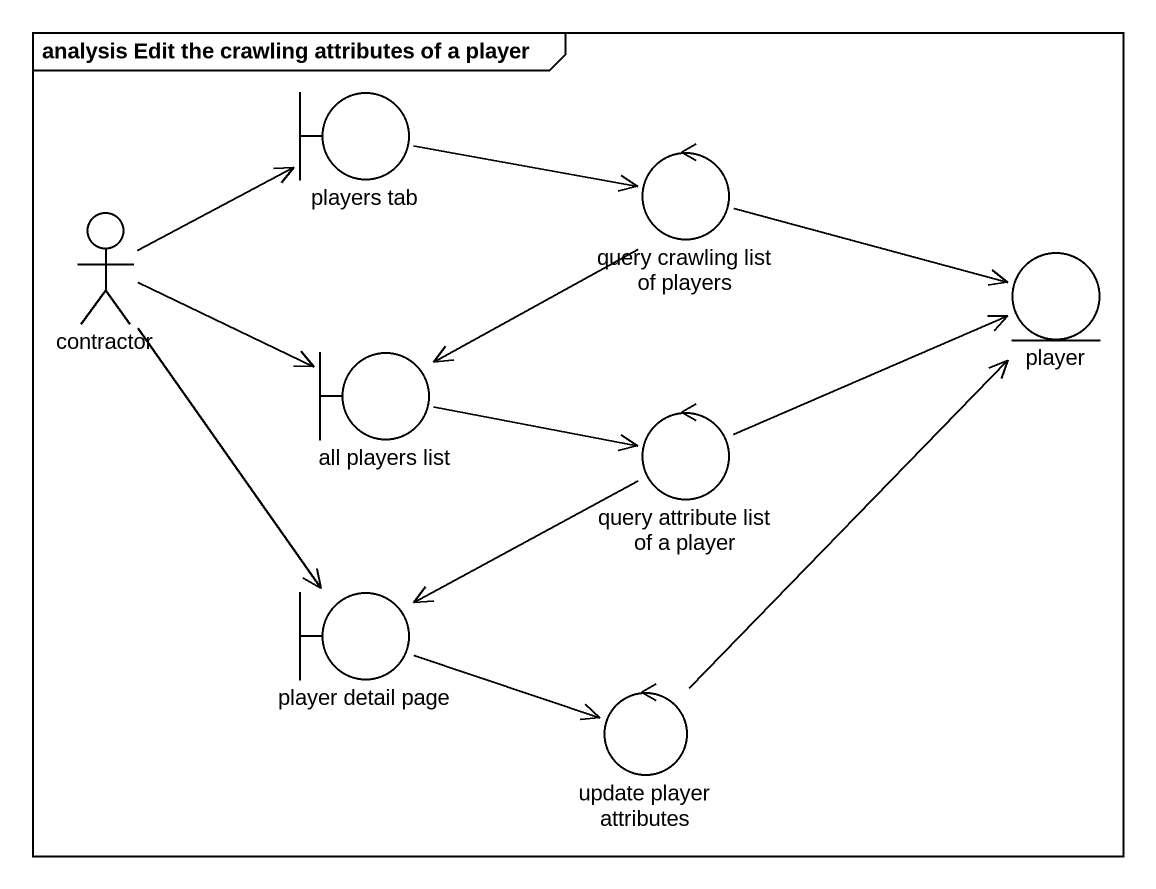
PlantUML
@startuml
mainframe analysis Edit the crawling attributes of a player
boundary "players tab" as players_tab
control "query crawling list of players" as query_crawling_list_of
actor contractor
entity player
boundary "all players list" as all_players_list
control "query attribute list of a player" as query_attribute_list_of_a
boundary "player detail page" as player_detail_page
control "update player attributes" as update_player_attributes
players_tab -right-> query_crawling_list_of
query_crawling_list_of -right-> player
query_crawling_list_of --> all_players_list
contractor -right-> players_tab
contractor -right-> all_players_list
contractor --> player_detail_page
all_players_list -right-> query_attribute_list_of_a
query_attribute_list_of_a -right-> player
query_attribute_list_of_a -left-> player_detail_page
player_detail_page -right-> update_player_attributes
update_player_attributes -up-> player
@enduml
